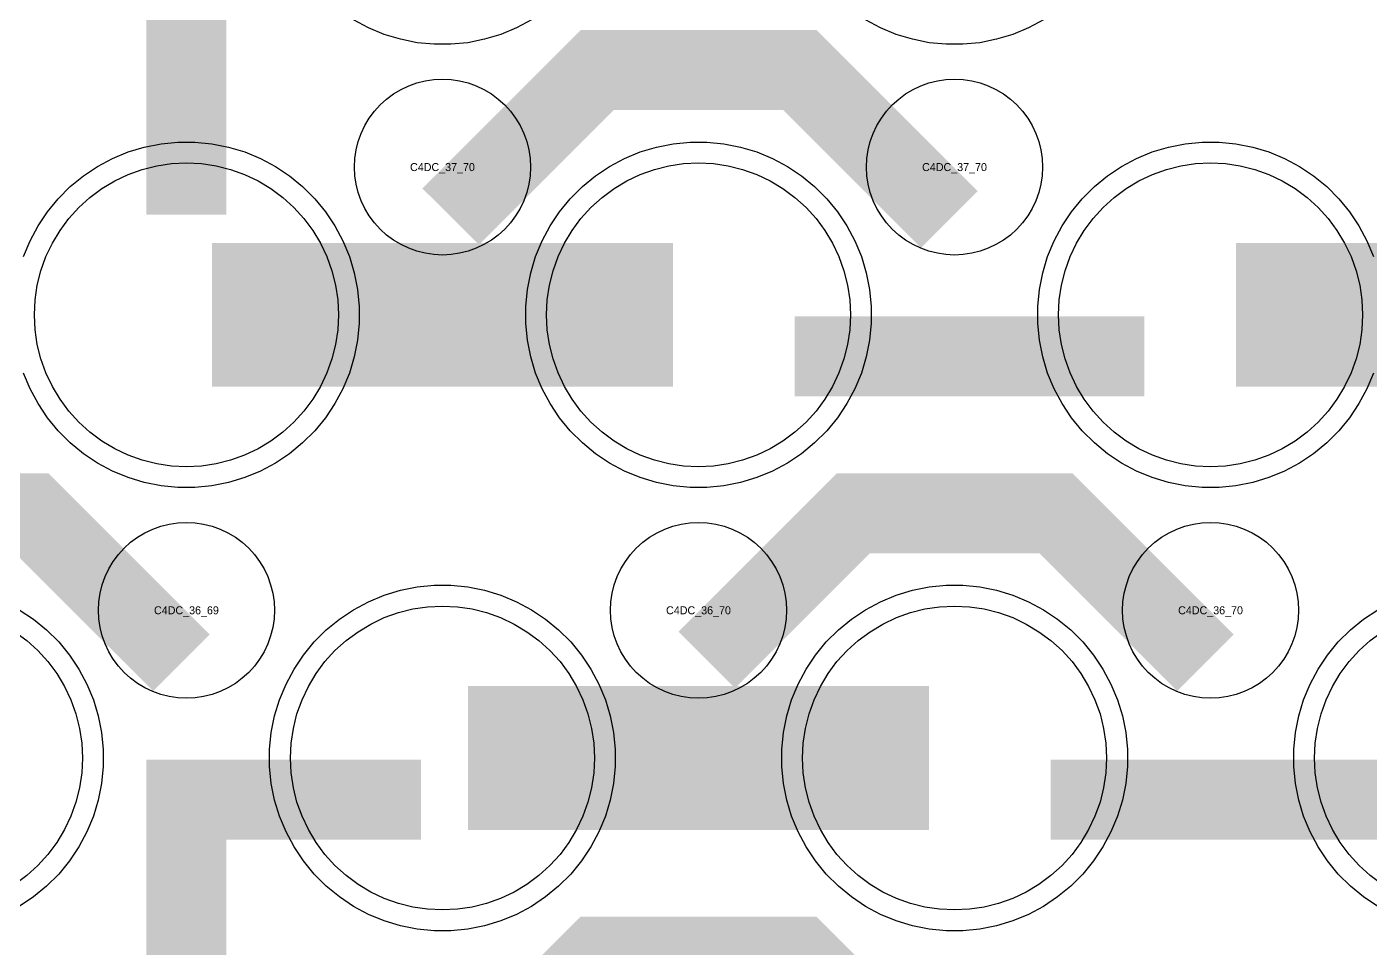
# Model space of a CAD drawing. Extents: x -11880 to 11880, y -14992 to 14992.
# Drawn here: x 10270.1 to 10689.9, y -9910.7 to -9622.7 of the extents above; entities that cross this region are included whole.
import ezdxf
from ezdxf.enums import TextEntityAlignment as Align

# ---------------------------------------------------------------- set-up
doc = ezdxf.new("R2010")
doc.units = 0
doc.header["$MEASUREMENT"] = 0
for name, color, linetype in [('GDS_775_DT_237', 138, 'CONTINUOUS'), ('RDL1_FS', 34, 'CONTINUOUS'), ('RDL_BS', 160, 'CONTINUOUS')]:
    doc.layers.add(name, color=color, linetype=linetype)

msp = doc.modelspace()

# ---------------------------------------------------------------- linework, layer by layer
at = {"layer": 'RDL1_FS'}
for points in [[(10320, -9760.204), (10315.343, -9759.975), (10310.732, -9759.291), (10306.209, -9758.159), (10301.819, -9756.587), (10297.605, -9754.595), (10293.605, -9752.197), (10289.86, -9749.419), (10286.406, -9746.289), (10283.276, -9742.835), (10280.498, -9739.09), (10278.1, -9735.09), (10276.108, -9730.876), (10274.536, -9726.486), (10273.404, -9721.963), (10272.72, -9717.352), (10272.491, -9712.695), (10272.72, -9708.038), (10273.404, -9703.427), (10274.536, -9698.904), (10276.108, -9694.514), (10278.1, -9690.3), (10280.498, -9686.3), (10283.276, -9682.555), (10286.406, -9679.101), (10289.86, -9675.971), (10293.605, -9673.193), (10297.605, -9670.795), (10301.819, -9668.803), (10306.209, -9667.231), (10310.732, -9666.099), (10315.343, -9665.415), (10320, -9665.186), (10324.657, -9665.415), (10329.268, -9666.099), (10333.791, -9667.231), (10338.181, -9668.803), (10342.395, -9670.795), (10346.395, -9673.193), (10350.14, -9675.971), (10353.594, -9679.101), (10356.724, -9682.555), (10359.502, -9686.3), (10361.9, -9690.3), (10363.892, -9694.514), (10365.464, -9698.904), (10366.596, -9703.427), (10367.28, -9708.038), (10367.509, -9712.695), (10367.28, -9717.352), (10366.596, -9721.963), (10365.464, -9726.486), (10363.892, -9730.876), (10361.9, -9735.09), (10359.502, -9739.09), (10356.724, -9742.835), (10353.594, -9746.289), (10350.14, -9749.419), (10346.395, -9752.197), (10342.395, -9754.595), (10338.181, -9756.587), (10333.791, -9758.159), (10329.268, -9759.291), (10324.657, -9759.975)], [(10480, -9760.204), (10475.343, -9759.975), (10470.732, -9759.291), (10466.209, -9758.159), (10461.819, -9756.587), (10457.605, -9754.595), (10453.605, -9752.197), (10449.86, -9749.419), (10446.406, -9746.289), (10443.276, -9742.835), (10440.498, -9739.09), (10438.1, -9735.09), (10436.108, -9730.876), (10434.536, -9726.486), (10433.404, -9721.963), (10432.72, -9717.352), (10432.491, -9712.695), (10432.72, -9708.038), (10433.404, -9703.427), (10434.536, -9698.904), (10436.108, -9694.514), (10438.1, -9690.3), (10440.498, -9686.3), (10443.276, -9682.555), (10446.406, -9679.101), (10449.86, -9675.971), (10453.605, -9673.193), (10457.605, -9670.795), (10461.819, -9668.803), (10466.209, -9667.231), (10470.732, -9666.099), (10475.343, -9665.415), (10480, -9665.186), (10484.657, -9665.415), (10489.268, -9666.099), (10493.791, -9667.231), (10498.181, -9668.803), (10502.395, -9670.795), (10506.395, -9673.193), (10510.14, -9675.971), (10513.594, -9679.101), (10516.724, -9682.555), (10519.502, -9686.3), (10521.9, -9690.3), (10523.892, -9694.514), (10525.464, -9698.904), (10526.596, -9703.427), (10527.28, -9708.038), (10527.509, -9712.695), (10527.28, -9717.352), (10526.596, -9721.963), (10525.464, -9726.486), (10523.892, -9730.876), (10521.9, -9735.09), (10519.502, -9739.09), (10516.724, -9742.835), (10513.594, -9746.289), (10510.14, -9749.419), (10506.395, -9752.197), (10502.395, -9754.595), (10498.181, -9756.587), (10493.791, -9758.159), (10489.268, -9759.291), (10484.657, -9759.975)], [(10640, -9760.204), (10635.343, -9759.975), (10630.732, -9759.291), (10626.209, -9758.159), (10621.819, -9756.587), (10617.605, -9754.595), (10613.605, -9752.197), (10609.86, -9749.419), (10606.406, -9746.289), (10603.276, -9742.835), (10600.498, -9739.09), (10598.1, -9735.09), (10596.108, -9730.876), (10594.536, -9726.486), (10593.404, -9721.963), (10592.72, -9717.352), (10592.491, -9712.695), (10592.72, -9708.038), (10593.404, -9703.427), (10594.536, -9698.904), (10596.108, -9694.514), (10598.1, -9690.3), (10600.498, -9686.3), (10603.276, -9682.555), (10606.406, -9679.101), (10609.86, -9675.971), (10613.605, -9673.193), (10617.605, -9670.795), (10621.819, -9668.803), (10626.209, -9667.231), (10630.732, -9666.099), (10635.343, -9665.415), (10640, -9665.186), (10644.657, -9665.415), (10649.268, -9666.099), (10653.791, -9667.231), (10658.181, -9668.803), (10662.395, -9670.795), (10666.395, -9673.193), (10670.14, -9675.971), (10673.594, -9679.101), (10676.724, -9682.555), (10679.502, -9686.3), (10681.9, -9690.3), (10683.892, -9694.514), (10685.464, -9698.904), (10686.596, -9703.427), (10687.28, -9708.038), (10687.509, -9712.695), (10687.28, -9717.352), (10686.596, -9721.963), (10685.464, -9726.486), (10683.892, -9730.876), (10681.9, -9735.09), (10679.502, -9739.09), (10676.724, -9742.835), (10673.594, -9746.289), (10670.14, -9749.419), (10666.395, -9752.197), (10662.395, -9754.595), (10658.181, -9756.587), (10653.791, -9758.159), (10649.268, -9759.291), (10644.657, -9759.975)], [(10400, -9898.769), (10395.343, -9898.54), (10390.732, -9897.856), (10386.209, -9896.724), (10381.819, -9895.152), (10377.605, -9893.16), (10373.605, -9890.762), (10369.86, -9887.984), (10366.406, -9884.854), (10363.276, -9881.4), (10360.498, -9877.655), (10358.1, -9873.655), (10356.108, -9869.441), (10354.536, -9865.051), (10353.404, -9860.528), (10352.72, -9855.917), (10352.491, -9851.26), (10352.72, -9846.603), (10353.404, -9841.992), (10354.536, -9837.469), (10356.108, -9833.079), (10358.1, -9828.865), (10360.498, -9824.865), (10363.276, -9821.12), (10366.406, -9817.666), (10369.86, -9814.536), (10373.605, -9811.758), (10377.605, -9809.36), (10381.819, -9807.368), (10386.209, -9805.796), (10390.732, -9804.664), (10395.343, -9803.98), (10400, -9803.751), (10404.657, -9803.98), (10409.268, -9804.664), (10413.791, -9805.796), (10418.181, -9807.368), (10422.395, -9809.36), (10426.395, -9811.758), (10430.14, -9814.536), (10433.594, -9817.666), (10436.724, -9821.12), (10439.502, -9824.865), (10441.9, -9828.865), (10443.892, -9833.079), (10445.464, -9837.469), (10446.596, -9841.992), (10447.28, -9846.603), (10447.509, -9851.26), (10447.28, -9855.917), (10446.596, -9860.528), (10445.464, -9865.051), (10443.892, -9869.441), (10441.9, -9873.655), (10439.502, -9877.655), (10436.724, -9881.4), (10433.594, -9884.854), (10430.14, -9887.984), (10426.395, -9890.762), (10422.395, -9893.16), (10418.181, -9895.152), (10413.791, -9896.724), (10409.268, -9897.856), (10404.657, -9898.54)], [(10560, -9898.769), (10555.343, -9898.54), (10550.732, -9897.856), (10546.209, -9896.724), (10541.819, -9895.152), (10537.605, -9893.16), (10533.605, -9890.762), (10529.86, -9887.984), (10526.406, -9884.854), (10523.276, -9881.4), (10520.498, -9877.655), (10518.1, -9873.655), (10516.108, -9869.441), (10514.536, -9865.051), (10513.404, -9860.528), (10512.72, -9855.917), (10512.491, -9851.26), (10512.72, -9846.603), (10513.404, -9841.992), (10514.536, -9837.469), (10516.108, -9833.079), (10518.1, -9828.865), (10520.498, -9824.865), (10523.276, -9821.12), (10526.406, -9817.666), (10529.86, -9814.536), (10533.605, -9811.758), (10537.605, -9809.36), (10541.819, -9807.368), (10546.209, -9805.796), (10550.732, -9804.664), (10555.343, -9803.98), (10560, -9803.751), (10564.657, -9803.98), (10569.268, -9804.664), (10573.791, -9805.796), (10578.181, -9807.368), (10582.395, -9809.36), (10586.395, -9811.758), (10590.14, -9814.536), (10593.594, -9817.666), (10596.724, -9821.12), (10599.502, -9824.865), (10601.9, -9828.865), (10603.892, -9833.079), (10605.464, -9837.469), (10606.596, -9841.992), (10607.28, -9846.603), (10607.509, -9851.26), (10607.28, -9855.917), (10606.596, -9860.528), (10605.464, -9865.051), (10603.892, -9869.441), (10601.9, -9873.655), (10599.502, -9877.655), (10596.724, -9881.4), (10593.594, -9884.854), (10590.14, -9887.984), (10586.395, -9890.762), (10582.395, -9893.16), (10578.181, -9895.152), (10573.791, -9896.724), (10569.268, -9897.856), (10564.657, -9898.54)]]:
    msp.add_lwpolyline(points, close=True, dxfattribs=at)
for points in [[(10328.002, -9712.695, 45, 45, 0), (10400.002, -9712.695, 45, 45, 0)], [(10400.002, -9712.695, 45, 45, 0), (10472.002, -9712.695, 45, 45, 0)], [(10648.002, -9712.695, 45, 45, 0), (10720.002, -9712.695, 45, 45, 0)], [(10408.002, -9851.26, 45, 45, 0), (10480.002, -9851.26, 45, 45, 0)], [(10480.002, -9851.26, 45, 45, 0), (10552.002, -9851.26, 45, 45, 0)]]:
    msp.add_lwpolyline(points, format="xyseb", dxfattribs=at)
for points in [[(10266.395, -9811.758), (10270.14, -9814.536), (10273.594, -9817.666), (10276.724, -9821.12), (10279.502, -9824.865), (10281.9, -9828.865), (10283.892, -9833.079), (10285.464, -9837.469), (10286.596, -9841.992), (10287.28, -9846.603), (10287.509, -9851.26), (10287.28, -9855.917), (10286.596, -9860.528), (10285.464, -9865.051), (10283.892, -9869.441), (10281.9, -9873.655), (10279.502, -9877.655), (10276.724, -9881.4), (10273.594, -9884.854), (10270.14, -9887.984), (10266.395, -9890.762)], [(10693.605, -9890.762), (10689.86, -9887.984), (10686.406, -9884.854), (10683.276, -9881.4), (10680.498, -9877.655), (10678.1, -9873.655), (10676.108, -9869.441), (10674.536, -9865.051), (10673.404, -9860.528), (10672.72, -9855.917), (10672.491, -9851.26), (10672.72, -9846.603), (10673.404, -9841.992), (10674.536, -9837.469), (10676.108, -9833.079), (10678.1, -9828.865), (10680.498, -9824.865), (10683.276, -9821.12), (10686.406, -9817.666), (10689.86, -9814.536), (10693.605, -9811.758)]]:
    msp.add_lwpolyline(points, dxfattribs=at)
at = {"layer": 'RDL_BS'}
for points in [[(10320, -9681.43, 25, 25, 0), (10320, -9574.653, 25, 25, 0)], [(10320, -9681.43, 25, 25, 0), (10320, -9574.653, 25, 25, 0)], [(10402.562, -9682.009, 25, 25, 0), (10448.377, -9636.194, 25, 25, 0), (10481.93, -9636.194, 25, 25, 0)], [(10558.401, -9682.908, 25, 25, 0), (10511.687, -9636.194, 25, 25, 0), (10481.929, -9636.194, 25, 25, 0)], [(10510.016, -9725.708, 25, 25, 0), (10619.281, -9725.708, 25, 25, 0)], [(10318.401, -9821.473, 25, 25, 0), (10271.687, -9774.759, 25, 25, 0), (10241.929, -9774.759, 25, 25, 0)], [(10482.562, -9820.574, 25, 25, 0), (10528.377, -9774.759, 25, 25, 0), (10561.93, -9774.759, 25, 25, 0)], [(10638.401, -9821.473, 25, 25, 0), (10591.687, -9774.759, 25, 25, 0), (10561.929, -9774.759, 25, 25, 0)], [(10320, -9958.555, 25, 25, 0), (10320, -9851.778, 25, 25, 0)], [(10320, -9958.555, 25, 25, 0), (10320, -9851.778, 25, 25, 0)], [(10307.5, -9864.278, 25, 25, 0), (10372.167, -9864.278, 25, 25, 0)], [(10307.5, -9864.278, 25, 25, 0), (10393.333, -9864.278, 25, 25, 0)], [(10590.016, -9864.273, 25, 25, 0), (10699.281, -9864.273, 25, 25, 0)], [(10402.562, -9959.134, 25, 25, 0), (10448.377, -9913.319, 25, 25, 0), (10481.93, -9913.319, 25, 25, 0)], [(10558.401, -9960.033, 25, 25, 0), (10511.687, -9913.319, 25, 25, 0), (10481.929, -9913.319, 25, 25, 0)]]:
    msp.add_lwpolyline(points, format="xyseb", dxfattribs=at)
for points in [[(10427.777, -9620.513), (10423.115, -9623.005), (10418.205, -9625.036), (10413.165, -9626.567), (10407.938, -9627.613), (10402.644, -9628.13), (10397.356, -9628.13), (10392.062, -9627.613), (10386.835, -9626.567), (10381.795, -9625.036), (10376.885, -9623.005), (10372.223, -9620.513)], [(10587.777, -9620.513), (10583.115, -9623.005), (10578.205, -9625.036), (10573.165, -9626.567), (10567.938, -9627.613), (10562.644, -9628.13), (10557.356, -9628.13), (10552.062, -9627.613), (10546.835, -9626.567), (10541.795, -9625.036), (10536.885, -9623.005), (10532.223, -9620.513)], [(10269.094, -9694.49), (10271.125, -9689.58), (10273.617, -9684.918), (10276.564, -9680.504), (10279.926, -9676.403), (10283.708, -9672.621), (10287.809, -9669.259), (10292.223, -9666.312), (10296.885, -9663.82), (10301.795, -9661.789), (10306.835, -9660.258), (10312.062, -9659.212), (10317.356, -9658.695), (10322.644, -9658.695), (10327.938, -9659.212), (10333.165, -9660.258), (10338.205, -9661.789), (10343.115, -9663.82), (10347.777, -9666.312), (10352.191, -9669.259), (10356.292, -9672.621), (10360.074, -9676.403), (10363.436, -9680.504), (10366.383, -9684.918), (10368.875, -9689.58), (10370.906, -9694.49), (10372.437, -9699.53), (10373.483, -9704.757), (10374, -9710.051), (10374, -9715.339), (10373.483, -9720.633), (10372.437, -9725.86), (10370.906, -9730.9), (10368.875, -9735.81), (10366.383, -9740.472), (10363.436, -9744.886), (10360.074, -9748.987), (10356.292, -9752.769), (10352.191, -9756.131), (10347.777, -9759.078), (10343.115, -9761.57), (10338.205, -9763.601), (10333.165, -9765.132), (10327.938, -9766.178), (10322.644, -9766.695), (10317.356, -9766.695), (10312.062, -9766.178), (10306.835, -9765.132), (10301.795, -9763.601), (10296.885, -9761.57), (10292.223, -9759.078), (10287.809, -9756.131), (10283.708, -9752.769), (10279.926, -9748.987), (10276.564, -9744.886), (10273.617, -9740.472), (10271.125, -9735.81), (10269.094, -9730.9)], [(10690.906, -9730.9), (10688.875, -9735.81), (10686.383, -9740.472), (10683.436, -9744.886), (10680.074, -9748.987), (10676.292, -9752.769), (10672.191, -9756.131), (10667.777, -9759.078), (10663.115, -9761.57), (10658.205, -9763.601), (10653.165, -9765.132), (10647.938, -9766.178), (10642.644, -9766.695), (10637.356, -9766.695), (10632.062, -9766.178), (10626.835, -9765.132), (10621.795, -9763.601), (10616.885, -9761.57), (10612.223, -9759.078), (10607.809, -9756.131), (10603.708, -9752.769), (10599.926, -9748.987), (10596.564, -9744.886), (10593.617, -9740.472), (10591.125, -9735.81), (10589.094, -9730.9), (10587.563, -9725.86), (10586.517, -9720.633), (10586, -9715.339), (10586, -9710.051), (10586.517, -9704.757), (10587.563, -9699.53), (10589.094, -9694.49), (10591.125, -9689.58), (10593.617, -9684.918), (10596.564, -9680.504), (10599.926, -9676.403), (10603.708, -9672.621), (10607.809, -9669.259), (10612.223, -9666.312), (10616.885, -9663.82), (10621.795, -9661.789), (10626.835, -9660.258), (10632.062, -9659.212), (10637.356, -9658.695), (10642.644, -9658.695), (10647.938, -9659.212), (10653.165, -9660.258), (10658.205, -9661.789), (10663.115, -9663.82), (10667.777, -9666.312), (10672.191, -9669.259), (10676.292, -9672.621), (10680.074, -9676.403), (10683.436, -9680.504), (10686.383, -9684.918), (10688.875, -9689.58), (10690.906, -9694.49)], [(10267.777, -9804.877), (10272.191, -9807.824), (10276.292, -9811.186), (10280.074, -9814.968), (10283.436, -9819.069), (10286.383, -9823.483), (10288.875, -9828.145), (10290.906, -9833.055), (10292.437, -9838.095), (10293.483, -9843.322), (10294, -9848.616), (10294, -9853.904), (10293.483, -9859.198), (10292.437, -9864.425), (10290.906, -9869.465), (10288.875, -9874.375), (10286.383, -9879.037), (10283.436, -9883.451), (10280.074, -9887.552), (10276.292, -9891.334), (10272.191, -9894.696), (10267.777, -9897.643)], [(10692.223, -9897.643), (10687.809, -9894.696), (10683.708, -9891.334), (10679.926, -9887.552), (10676.564, -9883.451), (10673.617, -9879.037), (10671.125, -9874.375), (10669.094, -9869.465), (10667.563, -9864.425), (10666.517, -9859.198), (10666, -9853.904), (10666, -9848.616), (10666.517, -9843.322), (10667.563, -9838.095), (10669.094, -9833.055), (10671.125, -9828.145), (10673.617, -9823.483), (10676.564, -9819.069), (10679.926, -9814.968), (10683.708, -9811.186), (10687.809, -9807.824), (10692.223, -9804.877)]]:
    msp.add_lwpolyline(points, dxfattribs=at)
for points in [[(10400, -9694.001), (10397.307, -9693.869), (10394.635, -9693.473), (10392.016, -9692.816), (10389.481, -9691.909), (10387.044, -9690.757), (10384.72, -9689.364), (10382.557, -9687.761), (10380.558, -9685.949), (10378.746, -9683.95), (10377.143, -9681.787), (10375.75, -9679.463), (10374.598, -9677.026), (10373.691, -9674.491), (10373.034, -9671.872), (10372.638, -9669.2), (10372.506, -9666.507), (10372.638, -9663.814), (10373.034, -9661.142), (10373.691, -9658.523), (10374.598, -9655.988), (10375.75, -9653.551), (10377.143, -9651.227), (10378.746, -9649.064), (10380.558, -9647.065), (10382.557, -9645.253), (10384.72, -9643.65), (10387.044, -9642.257), (10389.481, -9641.105), (10392.016, -9640.198), (10394.635, -9639.541), (10397.307, -9639.145), (10400, -9639.013), (10402.693, -9639.145), (10405.365, -9639.541), (10407.984, -9640.198), (10410.519, -9641.105), (10412.956, -9642.257), (10415.28, -9643.65), (10417.443, -9645.253), (10419.442, -9647.065), (10421.254, -9649.064), (10422.857, -9651.227), (10424.25, -9653.551), (10425.402, -9655.988), (10426.309, -9658.523), (10426.966, -9661.142), (10427.362, -9663.814), (10427.494, -9666.507), (10427.362, -9669.2), (10426.966, -9671.872), (10426.309, -9674.491), (10425.402, -9677.026), (10424.25, -9679.463), (10422.857, -9681.787), (10421.254, -9683.95), (10419.442, -9685.949), (10417.443, -9687.761), (10415.28, -9689.364), (10412.956, -9690.757), (10410.519, -9691.909), (10407.984, -9692.816), (10405.365, -9693.473), (10402.693, -9693.869)], [(10560, -9694.001), (10557.307, -9693.869), (10554.635, -9693.473), (10552.016, -9692.816), (10549.481, -9691.909), (10547.044, -9690.757), (10544.72, -9689.364), (10542.557, -9687.761), (10540.558, -9685.949), (10538.746, -9683.95), (10537.143, -9681.787), (10535.75, -9679.463), (10534.598, -9677.026), (10533.691, -9674.491), (10533.034, -9671.872), (10532.638, -9669.2), (10532.506, -9666.507), (10532.638, -9663.814), (10533.034, -9661.142), (10533.691, -9658.523), (10534.598, -9655.988), (10535.75, -9653.551), (10537.143, -9651.227), (10538.746, -9649.064), (10540.558, -9647.065), (10542.557, -9645.253), (10544.72, -9643.65), (10547.044, -9642.257), (10549.481, -9641.105), (10552.016, -9640.198), (10554.635, -9639.541), (10557.307, -9639.145), (10560, -9639.013), (10562.693, -9639.145), (10565.365, -9639.541), (10567.984, -9640.198), (10570.519, -9641.105), (10572.956, -9642.257), (10575.28, -9643.65), (10577.443, -9645.253), (10579.442, -9647.065), (10581.254, -9649.064), (10582.857, -9651.227), (10584.25, -9653.551), (10585.402, -9655.988), (10586.309, -9658.523), (10586.966, -9661.142), (10587.362, -9663.814), (10587.494, -9666.507), (10587.362, -9669.2), (10586.966, -9671.872), (10586.309, -9674.491), (10585.402, -9677.026), (10584.25, -9679.463), (10582.857, -9681.787), (10581.254, -9683.95), (10579.442, -9685.949), (10577.443, -9687.761), (10575.28, -9689.364), (10572.956, -9690.757), (10570.519, -9691.909), (10567.984, -9692.816), (10565.365, -9693.473), (10562.693, -9693.869)], [(10477.356, -9766.695), (10472.062, -9766.178), (10466.835, -9765.132), (10461.795, -9763.601), (10456.885, -9761.57), (10452.223, -9759.078), (10447.809, -9756.131), (10443.708, -9752.769), (10439.926, -9748.987), (10436.564, -9744.886), (10433.617, -9740.472), (10431.125, -9735.81), (10429.094, -9730.9), (10427.563, -9725.86), (10426.517, -9720.633), (10426, -9715.339), (10426, -9710.051), (10426.517, -9704.757), (10427.563, -9699.53), (10429.094, -9694.49), (10431.125, -9689.58), (10433.617, -9684.918), (10436.564, -9680.504), (10439.926, -9676.403), (10443.708, -9672.621), (10447.809, -9669.259), (10452.223, -9666.312), (10456.885, -9663.82), (10461.795, -9661.789), (10466.835, -9660.258), (10472.062, -9659.212), (10477.356, -9658.695), (10482.644, -9658.695), (10487.938, -9659.212), (10493.165, -9660.258), (10498.205, -9661.789), (10503.115, -9663.82), (10507.777, -9666.312), (10512.191, -9669.259), (10516.292, -9672.621), (10520.074, -9676.403), (10523.436, -9680.504), (10526.383, -9684.918), (10528.875, -9689.58), (10530.906, -9694.49), (10532.437, -9699.53), (10533.483, -9704.757), (10534, -9710.051), (10534, -9715.339), (10533.483, -9720.633), (10532.437, -9725.86), (10530.906, -9730.9), (10528.875, -9735.81), (10526.383, -9740.472), (10523.436, -9744.886), (10520.074, -9748.987), (10516.292, -9752.769), (10512.191, -9756.131), (10507.777, -9759.078), (10503.115, -9761.57), (10498.205, -9763.601), (10493.165, -9765.132), (10487.938, -9766.178), (10482.644, -9766.695)], [(10320, -9832.566), (10317.307, -9832.434), (10314.635, -9832.038), (10312.016, -9831.381), (10309.481, -9830.474), (10307.044, -9829.322), (10304.72, -9827.929), (10302.557, -9826.326), (10300.558, -9824.514), (10298.746, -9822.515), (10297.143, -9820.352), (10295.75, -9818.028), (10294.598, -9815.591), (10293.691, -9813.056), (10293.034, -9810.437), (10292.638, -9807.765), (10292.506, -9805.072), (10292.638, -9802.379), (10293.034, -9799.707), (10293.691, -9797.088), (10294.598, -9794.553), (10295.75, -9792.116), (10297.143, -9789.792), (10298.746, -9787.629), (10300.558, -9785.63), (10302.557, -9783.818), (10304.72, -9782.215), (10307.044, -9780.822), (10309.481, -9779.67), (10312.016, -9778.763), (10314.635, -9778.106), (10317.307, -9777.71), (10320, -9777.578), (10322.693, -9777.71), (10325.365, -9778.106), (10327.984, -9778.763), (10330.519, -9779.67), (10332.956, -9780.822), (10335.28, -9782.215), (10337.443, -9783.818), (10339.442, -9785.63), (10341.254, -9787.629), (10342.857, -9789.792), (10344.25, -9792.116), (10345.402, -9794.553), (10346.309, -9797.088), (10346.966, -9799.707), (10347.362, -9802.379), (10347.494, -9805.072), (10347.362, -9807.765), (10346.966, -9810.437), (10346.309, -9813.056), (10345.402, -9815.591), (10344.25, -9818.028), (10342.857, -9820.352), (10341.254, -9822.515), (10339.442, -9824.514), (10337.443, -9826.326), (10335.28, -9827.929), (10332.956, -9829.322), (10330.519, -9830.474), (10327.984, -9831.381), (10325.365, -9832.038), (10322.693, -9832.434)], [(10480, -9832.566), (10477.307, -9832.434), (10474.635, -9832.038), (10472.016, -9831.381), (10469.481, -9830.474), (10467.044, -9829.322), (10464.72, -9827.929), (10462.557, -9826.326), (10460.558, -9824.514), (10458.746, -9822.515), (10457.143, -9820.352), (10455.75, -9818.028), (10454.598, -9815.591), (10453.691, -9813.056), (10453.034, -9810.437), (10452.638, -9807.765), (10452.506, -9805.072), (10452.638, -9802.379), (10453.034, -9799.707), (10453.691, -9797.088), (10454.598, -9794.553), (10455.75, -9792.116), (10457.143, -9789.792), (10458.746, -9787.629), (10460.558, -9785.63), (10462.557, -9783.818), (10464.72, -9782.215), (10467.044, -9780.822), (10469.481, -9779.67), (10472.016, -9778.763), (10474.635, -9778.106), (10477.307, -9777.71), (10480, -9777.578), (10482.693, -9777.71), (10485.365, -9778.106), (10487.984, -9778.763), (10490.519, -9779.67), (10492.956, -9780.822), (10495.28, -9782.215), (10497.443, -9783.818), (10499.442, -9785.63), (10501.254, -9787.629), (10502.857, -9789.792), (10504.25, -9792.116), (10505.402, -9794.553), (10506.309, -9797.088), (10506.966, -9799.707), (10507.362, -9802.379), (10507.494, -9805.072), (10507.362, -9807.765), (10506.966, -9810.437), (10506.309, -9813.056), (10505.402, -9815.591), (10504.25, -9818.028), (10502.857, -9820.352), (10501.254, -9822.515), (10499.442, -9824.514), (10497.443, -9826.326), (10495.28, -9827.929), (10492.956, -9829.322), (10490.519, -9830.474), (10487.984, -9831.381), (10485.365, -9832.038), (10482.693, -9832.434)], [(10640, -9832.566), (10637.307, -9832.434), (10634.635, -9832.038), (10632.016, -9831.381), (10629.481, -9830.474), (10627.044, -9829.322), (10624.72, -9827.929), (10622.557, -9826.326), (10620.558, -9824.514), (10618.746, -9822.515), (10617.143, -9820.352), (10615.75, -9818.028), (10614.598, -9815.591), (10613.691, -9813.056), (10613.034, -9810.437), (10612.638, -9807.765), (10612.506, -9805.072), (10612.638, -9802.379), (10613.034, -9799.707), (10613.691, -9797.088), (10614.598, -9794.553), (10615.75, -9792.116), (10617.143, -9789.792), (10618.746, -9787.629), (10620.558, -9785.63), (10622.557, -9783.818), (10624.72, -9782.215), (10627.044, -9780.822), (10629.481, -9779.67), (10632.016, -9778.763), (10634.635, -9778.106), (10637.307, -9777.71), (10640, -9777.578), (10642.693, -9777.71), (10645.365, -9778.106), (10647.984, -9778.763), (10650.519, -9779.67), (10652.956, -9780.822), (10655.28, -9782.215), (10657.443, -9783.818), (10659.442, -9785.63), (10661.254, -9787.629), (10662.857, -9789.792), (10664.25, -9792.116), (10665.402, -9794.553), (10666.309, -9797.088), (10666.966, -9799.707), (10667.362, -9802.379), (10667.494, -9805.072), (10667.362, -9807.765), (10666.966, -9810.437), (10666.309, -9813.056), (10665.402, -9815.591), (10664.25, -9818.028), (10662.857, -9820.352), (10661.254, -9822.515), (10659.442, -9824.514), (10657.443, -9826.326), (10655.28, -9827.929), (10652.956, -9829.322), (10650.519, -9830.474), (10647.984, -9831.381), (10645.365, -9832.038), (10642.693, -9832.434)], [(10397.356, -9905.26), (10392.062, -9904.743), (10386.835, -9903.697), (10381.795, -9902.166), (10376.885, -9900.135), (10372.223, -9897.643), (10367.809, -9894.696), (10363.708, -9891.334), (10359.926, -9887.552), (10356.564, -9883.451), (10353.617, -9879.037), (10351.125, -9874.375), (10349.094, -9869.465), (10347.563, -9864.425), (10346.517, -9859.198), (10346, -9853.904), (10346, -9848.616), (10346.517, -9843.322), (10347.563, -9838.095), (10349.094, -9833.055), (10351.125, -9828.145), (10353.617, -9823.483), (10356.564, -9819.069), (10359.926, -9814.968), (10363.708, -9811.186), (10367.809, -9807.824), (10372.223, -9804.877), (10376.885, -9802.385), (10381.795, -9800.354), (10386.835, -9798.823), (10392.062, -9797.777), (10397.356, -9797.26), (10402.644, -9797.26), (10407.938, -9797.777), (10413.165, -9798.823), (10418.205, -9800.354), (10423.115, -9802.385), (10427.777, -9804.877), (10432.191, -9807.824), (10436.292, -9811.186), (10440.074, -9814.968), (10443.436, -9819.069), (10446.383, -9823.483), (10448.875, -9828.145), (10450.906, -9833.055), (10452.437, -9838.095), (10453.483, -9843.322), (10454, -9848.616), (10454, -9853.904), (10453.483, -9859.198), (10452.437, -9864.425), (10450.906, -9869.465), (10448.875, -9874.375), (10446.383, -9879.037), (10443.436, -9883.451), (10440.074, -9887.552), (10436.292, -9891.334), (10432.191, -9894.696), (10427.777, -9897.643), (10423.115, -9900.135), (10418.205, -9902.166), (10413.165, -9903.697), (10407.938, -9904.743), (10402.644, -9905.26)], [(10557.356, -9905.26), (10552.062, -9904.743), (10546.835, -9903.697), (10541.795, -9902.166), (10536.885, -9900.135), (10532.223, -9897.643), (10527.809, -9894.696), (10523.708, -9891.334), (10519.926, -9887.552), (10516.564, -9883.451), (10513.617, -9879.037), (10511.125, -9874.375), (10509.094, -9869.465), (10507.563, -9864.425), (10506.517, -9859.198), (10506, -9853.904), (10506, -9848.616), (10506.517, -9843.322), (10507.563, -9838.095), (10509.094, -9833.055), (10511.125, -9828.145), (10513.617, -9823.483), (10516.564, -9819.069), (10519.926, -9814.968), (10523.708, -9811.186), (10527.809, -9807.824), (10532.223, -9804.877), (10536.885, -9802.385), (10541.795, -9800.354), (10546.835, -9798.823), (10552.062, -9797.777), (10557.356, -9797.26), (10562.644, -9797.26), (10567.938, -9797.777), (10573.165, -9798.823), (10578.205, -9800.354), (10583.115, -9802.385), (10587.777, -9804.877), (10592.191, -9807.824), (10596.292, -9811.186), (10600.074, -9814.968), (10603.436, -9819.069), (10606.383, -9823.483), (10608.875, -9828.145), (10610.906, -9833.055), (10612.437, -9838.095), (10613.483, -9843.322), (10614, -9848.616), (10614, -9853.904), (10613.483, -9859.198), (10612.437, -9864.425), (10610.906, -9869.465), (10608.875, -9874.375), (10606.383, -9879.037), (10603.436, -9883.451), (10600.074, -9887.552), (10596.292, -9891.334), (10592.191, -9894.696), (10587.777, -9897.643), (10583.115, -9900.135), (10578.205, -9902.166), (10573.165, -9903.697), (10567.938, -9904.743), (10562.644, -9905.26)]]:
    msp.add_lwpolyline(points, close=True, dxfattribs=at)

# ---------------------------------------------------------------- texts
at = {"layer": 'GDS_775_DT_237'}
for s, p in [('C4DC_37_70', (10400, -9666.507)), ('C4DC_37_70', (10400, -9666.507)), ('C4DC_37_70', (10560, -9666.507)), ('C4DC_37_70', (10560, -9666.507)), ('C4DC_36_69', (10320, -9805.072)), ('C4DC_36_69', (10320, -9805.072)), ('C4DC_36_70', (10480, -9805.072)), ('C4DC_36_70', (10480, -9805.072)), ('C4DC_36_70', (10640, -9805.072)), ('C4DC_36_70', (10640, -9805.072))]:
    msp.add_text(s, height=2.5, dxfattribs=at).set_placement(p, align=Align.MIDDLE_CENTER)

doc.saveas('drawing.dxf')
